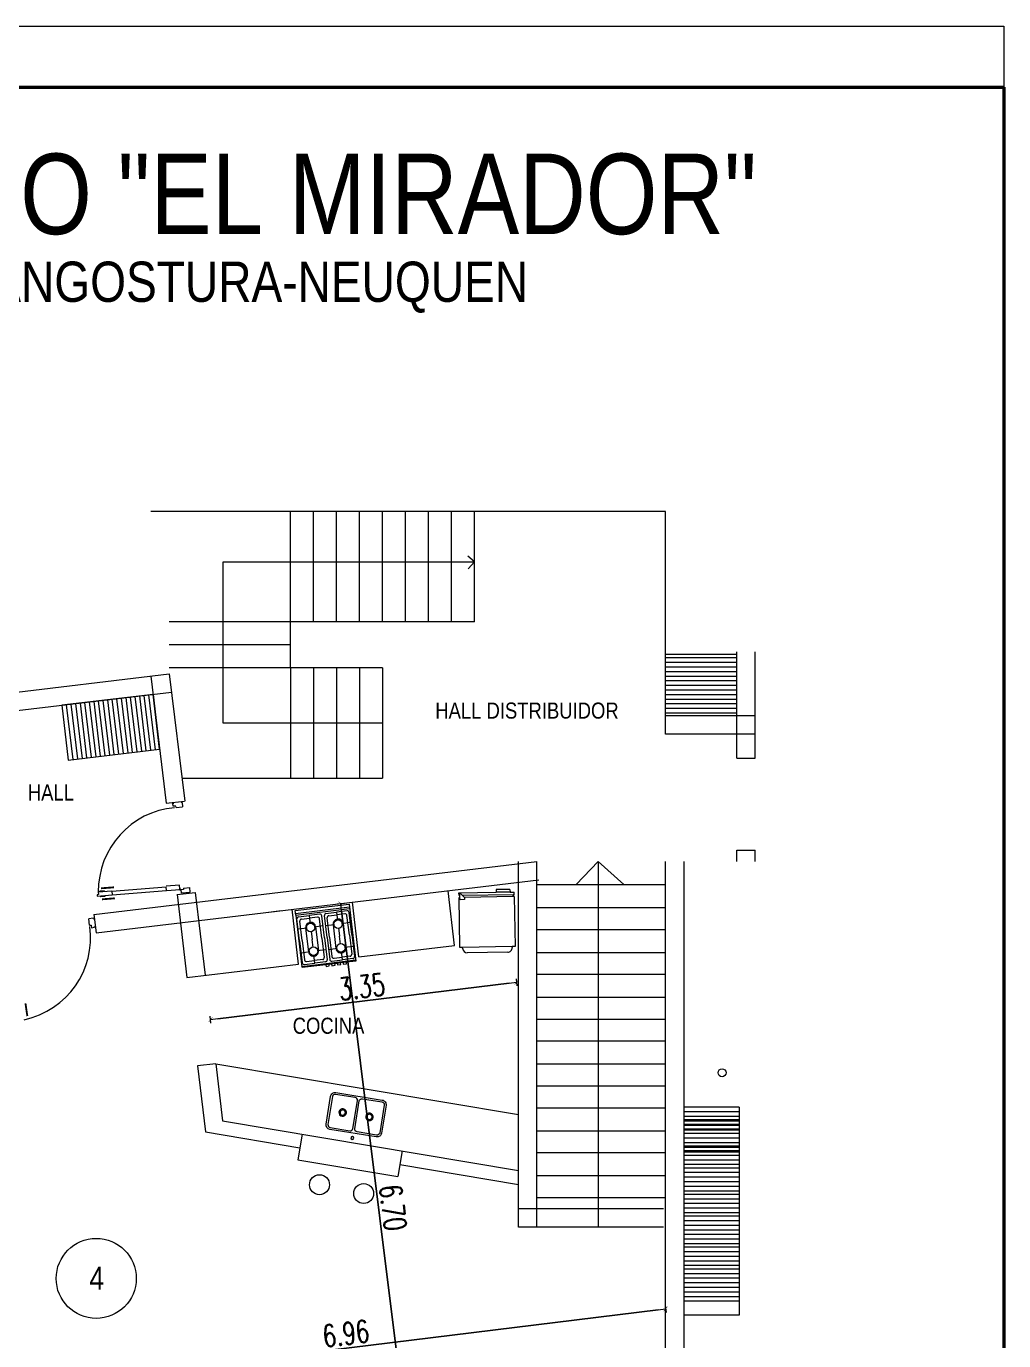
# Model space of a CAD drawing. Header units: millimetres. Extents: x 4525 to 9082, y 179 to 563.
# Drawn here: x 5285.44 to 5296.07, y 504.58 to 518.87 of the extents above; entities that cross this region are included whole.
import ezdxf

# ---------------------------------------------------------------- set-up
doc = ezdxf.new("R2010")
doc.units = ezdxf.units.MM
doc.header["$LTSCALE"] = 100
doc.layers.get('DEFPOINTS').update_dxf_attribs({"lineweight": 5})
for name, color, linetype, lineweight in [('004-Carpinterias', 1, 'Continuous', 18), ('006-Cotas parciales', 7, 'Continuous', 5), ('A01-Barrido', 250, 'Continuous', 5), ('A01-Carpinterias', 1, 'Continuous', 18), ('EQ-cocinas', 24, 'Continuous', 18), ('HATCH MUROS', 251, 'Continuous', 9), ('SANIT', 12, 'Continuous', 13), ('SANIT-INT', 11, 'Continuous', 5)]:
    doc.layers.add(name, color=color, linetype=linetype, lineweight=lineweight)
doc.styles.add('AREAL', font='ARIALN.TTF')
doc.styles.add('COTAS', font='ROMANS.shx', dxfattribs={"width": 0.7})
doc.dimstyles.new('COTA40', dxfattribs={"dimscale": 0.4, "dimtxt": 0.3, "dimasz": 0.2, "dimexe": 0, "dimexo": 0, "dimgap": 0.09, "dimtad": 1, "dimzin": 0, "dimdsep": 46, "dimtxsty": 'COTAS', "dimblk1": 'COTA_N', "dimblk2": 'COTA_N', "dimsah": 1, "dimcen": 0.1, "dimclrd": 1, "dimclre": 8, "dimclrt": 5, "dimaunit": 1, "dimadec": 3, "dimazin": 0, "dimtfac": 1, "dimtix": 1, "dimtmove": 2, "dimatfit": 3, "dimldrblk": 'COTA_N', "dimfxl": 0, "dimtolj": 1, "dimtzin": 0, "dimarcsym": 0})

# ---------------------------------------------------------------- blocks, each defined once
blk = doc.blocks.new('COTA_N')
for p, q in [((-1, 0), (0, 0)), ((0, 0.5), (0, -0.5))]:
    blk.add_line(p, q)
at = {"const_width": 0.065}
blk.add_lwpolyline([(0.1414213562373163, 0.1414213562373021), (0.2828427124746327, 0.2828427124746187), (0, 0), (-0.1414213562373021, -0.1414213562373021), (-0.2828427124746185, -0.2828427124746185)], dxfattribs=at)
blk = doc.blocks.new('*D620')
at = {"layer": '006-Cotas parciales', "color": 1, "lineweight": -2, "ltscale": 100}
blk.add_line((5285.559035041681, 504.0884322098497), (5292.311809238913, 504.9180395653161), dxfattribs=at)
at = {"layer": 'DEFPOINTS', "color": 0, "ltscale": 100}
for p in [(5292.391212261025, 504.9277945681137), (5292.391212261025, 504.9277945681143), (5285.479632019569, 504.0786772070509)]:
    blk.add_point(p, dxfattribs=at)
at = {"layer": '006-Cotas parciales', "color": 1, "lineweight": -2, "ltscale": 100, "xscale": 0.08000000000000002, "yscale": 0.08000000000000002, "zscale": 0.08000000000000002}
for p, rotation in [((5292.391212261025, 504.9277945681143), 7.003936447478181), ((5285.479632019569, 504.0786772070515), 187.0039364474782)]:
    blk.add_blockref('COTA_N', p, dxfattribs=dict(at, rotation=rotation))
at = {"layer": '006-Cotas parciales', "color": 5, "ltscale": 100, "insert": (5288.916399884841, 504.6580717806999), "char_height": 0.12, "attachment_point": 5, "rotation": 7.003936447478179, "style": 'COTAS'}
blk.add_mtext('\\A1;{\\H2x;6.96}', dxfattribs=at)
blk = doc.blocks.new('*D621')
at = {"layer": '006-Cotas parciales', "color": 1, "lineweight": -2, "ltscale": 100}
blk.add_line((5288.869763472571, 509.2555994112921), (5289.677384893518, 502.7626065038751), dxfattribs=at)
at = {"layer": 'DEFPOINTS', "color": 0, "ltscale": 100}
for p in [(5288.859888882665, 509.3349876501829), (5289.687259483448, 502.6832182649873), (5289.687259483435, 502.6832182649857)]:
    blk.add_point(p, dxfattribs=at)
at = {"layer": '006-Cotas parciales', "color": 1, "lineweight": -2, "ltscale": 100, "xscale": 0.08000000000000002, "yscale": 0.08000000000000002, "zscale": 0.08000000000000002}
for p, rotation in [((5288.859888882654, 509.3349876501815), 97.09023635948252), ((5289.687259483435, 502.6832182649857), 277.0902363594825)]:
    blk.add_blockref('COTA_N', p, dxfattribs=dict(at, rotation=rotation))
at = {"layer": '006-Cotas parciales', "color": 5, "ltscale": 100, "insert": (5289.428381248878, 506.0283584079227), "char_height": 0.12, "attachment_point": 5, "rotation": 277.0902363594825, "style": 'COTAS'}
blk.add_mtext('\\A1;{\\H2x;6.70}', dxfattribs=at)
blk = doc.blocks.new('Hela1')
at = {"layer": 'SANIT'}
for p, q in [((-0.2200000000000015, 0), (0.2200000000000015, 0)), ((-0.2999999999999998, -0.6100000000000012), (-0.2999999999999998, -0.0600000000000005)), ((-0.2999999999999998, -0.0600000000000005), (-0.2700000000000022, -0.06000000000000227)), ((-0.2700000000000005, -0.0600000000000005), (-0.2700000000000005, -0.05000000000000071)), ((-0.2700000000000022, -0.06000000000000227), (0.2700000000000005, -0.0600000000000005)), ((0.2700000000000005, -0.05000000000000071), (0.2700000000000005, -0.0600000000000005)), ((0.2700000000000005, -0.06000000000000227), (0.2999999999999998, -0.0600000000000005)), ((0.2999999999999998, -0.0600000000000005), (0.2999999999999998, -0.6100000000000012)), ((-0.2999999999999998, -0.6100000000000012), (-0.2900000000000018, -0.6100000000000021)), ((-0.2900000000000018, -0.6300000000000008), (-0.2999999999999998, -0.6300000000000008)), ((-0.3000000000000016, -0.6300000000000008), (-0.2999999999999998, -0.660000000000001)), ((-0.2550000000000017, -0.6600000000000001), (-0.2999999999999998, -0.660000000000001)), ((-0.2900000000000018, -0.6100000000000021), (-0.2900000000000018, -0.6300000000000008)), ((-0.2550000000000017, -0.6900000000000013), (-0.2550000000000017, -0.6600000000000001)), ((-0.2550000000000017, -0.6900000000000004), (-0.1049999999999995, -0.6900000000000013)), ((-0.1049999999999995, -0.6900000000000022), (-0.1049999999999995, -0.6600000000000001)), ((0.2999999999999998, -0.660000000000001), (-0.1049999999999995, -0.6599999999999993)), ((0.2900000000000018, -0.6100000000000021), (0.2900000000000018, -0.6300000000000008)), ((0.2900000000000018, -0.6100000000000021), (0.2999999999999998, -0.6100000000000012)), ((0.2999999999999998, -0.6300000000000008), (0.2900000000000018, -0.6300000000000008)), ((0.2999999999999998, -0.6300000000000008), (0.2999999999999998, -0.660000000000001))]:
    blk.add_line(p, q, dxfattribs=at)
for centre, start, end in [((-0.2200000000000015, -0.05000000000000071), 89.99999999999979, 180), ((0.2200000000000015, -0.05000000000000071), 0, 89.99999999999974)]:
    blk.add_arc(centre, 0.05, start, end, dxfattribs=at)
at = {"layer": 'SANIT-INT'}
for p, q in [((-0.2900000000000018, -0.6100000000000021), (0.2400000000000011, -0.6100000000000021)), ((-0.2900000000000018, -0.6300000000000008), (0.2600000000000007, -0.6300000000000008)), ((-0.2550000000000017, -0.6600000000000001), (-0.1049999999999995, -0.6599999999999993)), ((0.2400000000000011, -0.6100000000000021), (0.2400000000000011, -0.5850000000000017)), ((0.2400000000000011, -0.5850000000000017), (0.2900000000000018, -0.5850000000000017)), ((0.2900000000000018, -0.6600000000000028), (0.2400000000000011, -0.6100000000000021)), ((0.2900000000000018, -0.5850000000000017), (0.2900000000000018, -0.6100000000000021)), ((0.2900000000000018, -0.6300000000000008), (0.2900000000000018, -0.6600000000000028))]:
    blk.add_line(p, q, dxfattribs=at)
blk = doc.blocks.new('MI PILETA 104EC')
at = {"layer": 'SANIT'}
for points in [[(-0.009999999999990905, 0.1035258468169786), (-0.009999999999990905, 0.4135258468170377, 0.414213562373095), (-0.03999999999996362, 0.4435258468170105), (-0.2549999999999955, 0.4435258468170105, 0.4142135623731034), (-0.2849999999999682, 0.4135258468170377), (-0.2849999999999682, 0.1035258468169786, 0.414213562373095), (-0.2549999999999955, 0.07352584681700591), (-0.03999999999996362, 0.07352584681700591, 0.414213562373095)], [(0.04000000000007731, 0.4435258468170105), (0.2549999999999955, 0.4435258468170105, -0.414213562373095), (0.2850000000000819, 0.4135258468169241), (0.2849999999999682, 0.1035258468169786, -0.414213562373095), (0.2549999999999955, 0.07352584681700591), (0.04000000000007731, 0.07352584681700591, -0.414213562373095), (0.009999999999990905, 0.1035258468169786), (0.009999999999990905, 0.4135258468169241, -0.414213562373095)]]:
    blk.add_lwpolyline(points, format="xyb", close=True, dxfattribs=at)
at = {"layer": 'SANIT-INT'}
blk.add_lwpolyline([(0.3050000000000637, 0.1035258468169786), (0.3050000000000637, 0.4135258468170377, 0.4142135623738675), (0.2549999999999955, 0.4635258468169923), (-0.2549999999999955, 0.4635258468169923, 0.4142135623738675), (-0.3050000000000637, 0.4135258468170377), (-0.3050000000000637, 0.1035258468169786, 0.4142135623732016), (-0.2549999999999955, 0.05352584681713779), (0.2550000000001091, 0.0535258468170241, 0.4142135623732016)], format="xyb", close=True, dxfattribs=at)
for centre, radius in [((-0.1474999999999227, 0.258525846817065), 0.0409911865168624), ((-0.1474999999999227, 0.258525846817065), 0.02896462872615757), ((0.1475000000000364, 0.2585258468169513), 0.0409911865168624), ((0.1475000000000364, 0.2585258468169513), 0.02896462872615757), ((0, 0), 0.017)]:
    blk.add_circle(centre, radius, dxfattribs=at)
blk = doc.blocks.new('Anaf1')
at = {"layer": 'SANIT', "linetype": 'ByBlock'}
for p, q in [((-0.2949999999999591, 0), (0.2950000000001864, 1.13686837721616e-13)), ((-0.2949999999999591, -0.04999999999995453), (-0.2949999999999591, 0)), ((0.2950000000001864, 1.13686837721616e-13), (0.2950000000001864, -0.6249999999998863)), ((-0.2949999999999591, -0.04999999999995453), (-0.2949999999999591, -0.6159999999999854)), ((-0.2860000000000582, -0.33299999999997), (-0.2860000000000582, -0.09199999999998454)), ((-0.2659999999999627, -0.07200000000000273), (-0.1499999999999773, -0.07200000000000273)), ((-0.03399999999999181, -0.07200000000000273), (-0.1499999999999773, -0.07200000000000273)), ((-0.01400000000001, -0.33299999999997), (-0.01400000000001, -0.09199999999998454)), ((0.01400000000001, -0.33299999999997), (0.01400000000001, -0.09199999999998454)), ((0.03399999999999181, -0.07200000000000273), (0.1499999999999773, -0.07200000000000273)), ((0.2660000000001901, -0.07199999999988904), (0.1499999999999773, -0.07200000000000273)), ((0.2860000000002856, -0.3329999999998563), (0.2860000000002856, -0.09199999999987085)), ((-0.2860000000000582, -0.33299999999997), (-0.2860000000000582, -0.5739999999999554)), ((-0.01400000000001, -0.33299999999997), (-0.01400000000001, -0.5739999999999554)), ((0.01400000000001, -0.33299999999997), (0.01400000000001, -0.5739999999999554)), ((0.2860000000002856, -0.3329999999998563), (0.2860000000002856, -0.5739999999998417)), ((-0.2949999999999591, -0.625), (-0.2949999999999591, -0.6159999999999854)), ((-0.03499999999996817, -0.625), (-0.2949999999999591, -0.625)), ((-0.2659999999999627, -0.5940000000000509), (-0.1499999999999773, -0.5940000000000509)), ((-0.03399999999999181, -0.5940000000000509), (-0.1499999999999773, -0.5940000000000509)), ((-0.03499999999996817, -0.625), (-0.03499999999996817, -0.6430000000000291)), ((-0.03499999999996817, -0.6430000000000291), (0.0009999999999763531, -0.6430000000000291)), ((0.0009999999999763531, -0.6430000000000291), (0.0009999999999763531, -0.625)), ((0.02800000000002001, -0.625), (0.0009999999999763531, -0.625)), ((0.02800000000002001, -0.625), (0.02800000000002001, -0.6430000000000291)), ((0.02800000000002001, -0.6430000000000291), (0.06399999999996453, -0.6430000000000291)), ((0.03399999999999181, -0.5940000000000509), (0.1499999999999773, -0.5940000000000509)), ((0.06399999999996453, -0.6430000000000291), (0.06399999999996453, -0.625)), ((0.09100000000000819, -0.625), (0.06399999999996453, -0.625)), ((0.09100000000000819, -0.625), (0.09100000000000819, -0.6430000000000291)), ((0.09100000000000819, -0.6430000000000291), (0.1269999999999527, -0.6430000000000291)), ((0.1269999999999527, -0.6430000000000291), (0.1269999999999527, -0.625)), ((0.1539999999999964, -0.625), (0.1269999999999527, -0.625)), ((0.2660000000001901, -0.5939999999999372), (0.1499999999999773, -0.5940000000000509)), ((0.1539999999999964, -0.625), (0.1539999999999964, -0.6430000000000291)), ((0.1539999999999964, -0.6430000000000291), (0.1900000000000546, -0.6430000000000291)), ((0.2950000000001864, -0.6249999999998863), (0.1900000000000546, -0.625)), ((0.1900000000000546, -0.6430000000000291), (0.1900000000000546, -0.625))]:
    blk.add_line(p, q, dxfattribs=at)
for centre in [(-0.1499999999999773, -0.2029999999999745), (0.1499999999999773, -0.2029999999999745), (-0.1499999999999773, -0.4629999999999654), (0.1499999999999773, -0.4629999999999654)]:
    blk.add_circle(centre, 0.046, dxfattribs=at)
for centre, start, end in [((-0.2659999999999627, -0.09199999999998454), 90, 180), ((-0.03399999999999181, -0.09199999999998454), 0, 90), ((0.03399999999999181, -0.09199999999998454), 90, 180), ((0.2660000000001901, -0.09199999999987085), 0, 90), ((-0.2659999999999627, -0.5739999999999554), 180, 270), ((-0.03399999999999181, -0.5739999999999554), 270, 0), ((0.03399999999999181, -0.5739999999999554), 180, 270), ((0.2660000000001901, -0.5739999999998417), 270, 0)]:
    blk.add_arc(centre, 0.02, start, end, dxfattribs=at)
at = {"layer": 'SANIT-INT'}
for p, q in [((-0.2949999999999591, -0.03200000000003911), (0.2950000000001864, -0.03199999999992542)), ((-0.2949999999999591, -0.04999999999995453), (0.2950000000001864, -0.04999999999984084)), ((-0.2580000000000382, -0.33299999999997), (-0.2580000000000382, -0.1200000000000045)), ((-0.2380000000000564, -0.1000000000000227), (-0.1499999999999773, -0.1000000000000227)), ((-0.1499999999999773, -0.07200000000000273), (-0.1499999999999773, -0.1634529552741242)), ((-0.06200000000001182, -0.1000000000000227), (-0.1499999999999773, -0.1000000000000227)), ((-0.04200000000003001, -0.33299999999997), (-0.04200000000003001, -0.1200000000000045)), ((0.04200000000003001, -0.33299999999997), (0.04200000000003001, -0.1200000000000045)), ((0.06200000000001182, -0.1000000000000227), (0.1499999999999773, -0.1000000000000227)), ((0.1499999999999773, -0.07200000000000273), (0.1499999999999773, -0.1634529552741242)), ((0.23700000000008, -0.1000000000000227), (0.1499999999999773, -0.1000000000000227)), ((0.2580000000002656, -0.3329999999998563), (0.2580000000002656, -0.1199999999998909)), ((-0.2860000000000582, -0.2029999999999745), (-0.1895470447259413, -0.2029999999999745)), ((-0.2050000000000409, -0.2029999999999745), (-0.2050000000000409, -0.4629999999999654)), ((-0.1499999999999773, -0.2425470447258249), (-0.1499999999999773, -0.33299999999997)), ((-0.01400000000001, -0.2029999999999745), (-0.1104529552741269, -0.2029999999999745)), ((-0.09500000000002728, -0.2029999999999745), (-0.09500000000002728, -0.4629999999999654)), ((0.01400000000001, -0.2029999999999745), (0.1104529552741269, -0.2029999999999745)), ((0.09500000000002728, -0.2029999999999745), (0.09500000000002728, -0.4629999999999654)), ((0.1499999999999773, -0.2425470447258249), (0.1499999999999773, -0.33299999999997)), ((0.2860000000002856, -0.2029999999998608), (0.1895470447259413, -0.2029999999999745)), ((0.2050000000000409, -0.2029999999999745), (0.2050000000000409, -0.4629999999999654)), ((-0.2580000000000382, -0.33299999999997), (-0.2580000000000382, -0.5460000000000491)), ((-0.1499999999999773, -0.4234529552741151), (-0.1499999999999773, -0.33299999999997)), ((-0.04200000000003001, -0.33299999999997), (-0.04200000000003001, -0.5460000000000491)), ((0.04200000000003001, -0.33299999999997), (0.04200000000003001, -0.5460000000000491)), ((0.1499999999999773, -0.4234529552741151), (0.1499999999999773, -0.33299999999997)), ((0.2580000000002656, -0.3329999999998563), (0.2580000000002656, -0.5459999999999354)), ((-0.2860000000000582, -0.4629999999999654), (-0.1895470447259413, -0.4629999999999654)), ((-0.2380000000000564, -0.5660000000000309), (-0.1499999999999773, -0.5660000000000309)), ((-0.1499999999999773, -0.5940000000000509), (-0.1499999999999773, -0.5025470447258158)), ((-0.06200000000001182, -0.5660000000000309), (-0.1499999999999773, -0.5660000000000309)), ((-0.01400000000001, -0.4629999999999654), (-0.1104529552741269, -0.4629999999999654)), ((0.01400000000001, -0.4629999999999654), (0.1104529552741269, -0.4629999999999654)), ((0.06200000000001182, -0.5660000000000309), (0.1499999999999773, -0.5660000000000309)), ((0.1499999999999773, -0.5940000000000509), (0.1499999999999773, -0.5025470447258158)), ((0.23700000000008, -0.5660000000000309), (0.1499999999999773, -0.5660000000000309)), ((0.2860000000002856, -0.4629999999998518), (0.1895470447259413, -0.4629999999999654)), ((0.2950000000001864, -0.6159999999998718), (-0.2949999999999591, -0.6159999999999854)), ((0.0009999999999763531, -0.625), (-0.03499999999996817, -0.625)), ((0.06399999999996453, -0.625), (0.02800000000002001, -0.625)), ((0.1269999999999527, -0.625), (0.09100000000000819, -0.625)), ((0.1900000000000546, -0.625), (0.1539999999999964, -0.625))]:
    blk.add_line(p, q, dxfattribs=at)
for centre, radius, start, end in [((-0.2380000000000564, -0.1200000000000045), 0.02, 90, 180), ((-0.06200000000001182, -0.1200000000000045), 0.02, 0, 90), ((0.06200000000001182, -0.1200000000000045), 0.02, 90, 180), ((0.2371434290697607, -0.1208743994770884), 0.02087489222549785, 2.400686010455708, 90.39367604510993), ((-0.1499999999999773, -0.2029999999999745), 0.055, 0, 180), ((0.1499999999999773, -0.2029999999999745), 0.055, 0, 180), ((-0.2380000000000564, -0.5460000000000491), 0.02, 180, 270), ((-0.1499999999999773, -0.4629999999999654), 0.055, 180, 0), ((-0.06200000000001182, -0.5460000000000491), 0.02, 270, 0), ((0.06200000000001182, -0.5460000000000491), 0.02, 180, 270), ((0.1499999999999773, -0.4629999999999654), 0.055, 180, 0), ((0.237143429069647, -0.5451256005227378), 0.02087489222558157, 269.6063239552093, 357.5993139895573)]:
    blk.add_arc(centre, radius, start, end, dxfattribs=at)
blk = doc.blocks.new('*D622')
at = {"layer": '006-Cotas parciales', "color": 1, "lineweight": -2, "ltscale": 100}
blk.add_line((5287.524171454842, 508.0815363208807), (5290.691551038426, 508.4682539000962), dxfattribs=at)
at = {"layer": 'DEFPOINTS', "color": 0, "ltscale": 100}
for p in [(5290.770961346792, 508.4779494106608), (5290.770961346792, 508.4779494106612), (5287.444761146476, 508.0718408103153)]:
    blk.add_point(p, dxfattribs=at)
at = {"layer": '006-Cotas parciales', "color": 1, "lineweight": -2, "ltscale": 100, "xscale": 0.08000000000000002, "yscale": 0.08000000000000002, "zscale": 0.08000000000000002}
for p, rotation in [((5290.770961346792, 508.4779494106612), 6.961009903431004), ((5287.444761146476, 508.0718408103157), 186.961009903431)]:
    blk.add_blockref('COTA_N', p, dxfattribs=dict(at, rotation=rotation))
at = {"layer": '006-Cotas parciales', "color": 5, "ltscale": 100, "insert": (5289.088955001032, 508.4297452118034), "char_height": 0.12, "attachment_point": 5, "rotation": 6.961009903431004, "style": 'COTAS'}
blk.add_mtext('\\A1;{\\H2x;3.35}', dxfattribs=at)

msp = doc.modelspace()

# ---------------------------------------------------------------- linework, layer by layer
at = {"layer": '004-Carpinterias', "linetype": 'Continuous', "extrusion": (0.1454955874286189, 0.01140823755302521, 0.9892931244857284)}
for p, q in [((5286.371896314505, 509.4701318509655, -0.02189131873841443), (5286.963655892535, 509.5165314288415, -0.1094566142858779)), ((5287.109530114061, 509.5354923829304, 1.787280658576883), (5286.961590219553, 509.5238924884611, 1.809171982463759)), ((5286.212445540538, 509.4155004375106, 0.002189139901353165), (5286.375179440474, 509.4282603226781, -0.02189131873843397)), ((5286.371896314504, 509.4701318509642, -0.02189131873836292), (5286.223956419997, 509.458531956496, 5.148456772019472e-09)), ((5286.375179440473, 509.4282603226806, -0.02189131873838601), (5286.966939018502, 509.4746599005566, -0.1094566142858495)), ((5286.966939018502, 509.4746599005566, -0.1094566142858266), (5287.114878913008, 509.486259795025, -0.1313479381727032))]:
    msp.add_line(p, q, dxfattribs=at)
at = {"layer": '004-Carpinterias', "color": 1, "linetype": 'Continuous', "extrusion": (0.1454955874286189, 0.01140823755302521, 0.9892931244857284)}
for p, q in [((5286.226067000974, 509.4316145455104, 5.148456772019472e-09), (5286.211272995545, 509.4304545548106, 0.002189139901367376)), ((5286.211272995545, 509.4304545548106, 0.002189139901367376), (5286.212445540538, 509.4155004375106, 0.002189139901353165)), ((5286.211272995545, 509.4304545548106, 0.002189139901367376), (5286.212445540538, 509.4155004375106, 0.002189139901353165)), ((5286.223956419997, 509.458531956496, 5.148485193728902e-09), (5286.226067000974, 509.4316145455104, 5.148456772019472e-09)), ((5286.290240881241, 509.4737599925979, -0.00992407239361004), (5286.242900063925, 509.4700480224221, -0.002918841193086941)), ((5286.24368176053, 509.4600786108776, -0.002918841184418319), (5286.242900063867, 509.4700480224171, -0.002918841184446741)), ((5286.246964886507, 509.4182070824738, -0.002918841184389898), (5286.24774658317, 509.4082376709334, -0.002918841184333054)), ((5286.295087400535, 509.4119496412308, -0.009924072393581618), (5286.247746583229, 509.4082376709366, -0.002918841193058519)), ((5286.291022577893, 509.4637905811759, -0.009924072393666883), (5286.290240881232, 509.473759992717, -0.009924072393581618)), ((5286.29430570388, 509.4219190526593, -0.009924072393652672), (5286.295087400544, 509.4119496411144, -0.009924072393581618)), ((5286.371896314505, 509.4701318509655, -0.02189131873837713), (5286.375179440474, 509.4282603226781, -0.02189131873843397))]:
    msp.add_line(p, q, dxfattribs=at)
at = {"layer": '004-Carpinterias', "color": 1, "linetype": 'Continuous'}
msp.add_line((5286.223956419997, 509.4585319564969, 5.148485193728902e-09), (5286.226067000974, 509.4316145455104, 5.148456772019472e-09), dxfattribs=at)
at = {"layer": '004-Carpinterias', "ltscale": 0.01, "const_width": 0.02}
for points in [[(5286.395372504841, 509.5110923531992), (5286.255800743342, 509.5001485999302)], [(5286.404752864784, 509.3914594148018), (5286.265181103285, 509.3805156615317)], [(5285.433635284092, 508.2492192322522), (5285.453803725176, 508.1106794317333)]]:
    msp.add_lwpolyline(points, dxfattribs=at)
at = {"layer": 'A01-Barrido', "linetype": 'Continuous', "extrusion": (0.1454955874286189, 0.01140823755302521, 0.9892931244857284)}
msp.add_circle((94.63571197185672, -5253.920531073738, 774.9342837796329), 0.007500008106809762, dxfattribs=at)
msp.add_arc((94.61222191883837, -5253.935275304505, 774.9342837796338), 0.9160055875241548, 0.3337733189142073, 85.90012292757936, dxfattribs=at)
at = {"layer": 'A01-Barrido', "linetype": 'Continuous', "extrusion": (-0.02102444757590097, 0.1444198270646843, 0.9892931244857284)}
msp.add_arc((-5303.41489477109, 254.9636071664664, -37.74759793400854), 0.9160055875241548, 94.09987707240775, 179.6662266810925, dxfattribs=at)
at = {"layer": 'A01-Carpinterias', "linetype": 'Continuous', "extrusion": (0.1454955874286189, 0.01140823755302521, 0.9892931244857284)}
for p, q in [((5287.036629416727, 510.4266641737026, 1.785907617754212), (5287.04649207636, 510.4274375000013, 1.784448196161755)), ((5287.039365354624, 510.3917712386901, 1.785907617754241), (5287.036629416727, 510.4266641737026, 1.785907617754212)), ((5287.068953370821, 510.394091220688, 1.781529347455994), (5287.039365354624, 510.3917712386901, 1.785907617754241)), ((5287.070125915824, 510.379137103253, 1.781529347455994), (5287.068953370821, 510.394091220688, 1.781529347455994)), ((5287.070125915824, 510.379137103253, 1.781529347455994), (5287.139164495952, 510.3845503844158, 1.771313401829481)), ((5287.135256013065, 510.4343974366845, 1.771313401829467), (5287.125393353431, 510.4336241103846, 1.772772823422038)), ((5287.135256013064, 510.4343974366834, 1.77131340182958), (5287.139164495952, 510.3845503844158, 1.771313401829481)), ((5286.966939018502, 509.4746599005566, -0.1094566142858266), (5286.963655892534, 509.516531428841, -0.1094566142858551)), ((5287.112813240029, 509.4936208546448, 1.787280658576911), (5287.109530114061, 509.5354923829304, 1.787280658576883)), ((5287.152383687922, 509.4876959202465, -0.1368803357803821), (5287.122795671953, 509.4853759386037, -0.1325020655196234)), ((5287.122795671953, 509.4853759386037, -0.1325020655196234), (5287.125531606051, 509.4504830520468, -0.1325020655195239)), ((5287.125531606051, 509.4504830520468, -0.1325020655195239), (5287.224158202135, 509.4582163150071, -0.1470962814066532)), ((5287.151211142919, 509.5026500376793, -0.1368803357804247), (5287.220249723046, 509.5080633188408, -0.1470962814067669)), ((5287.151211142919, 509.5026500376793, -0.1368803357804247), (5287.152383687922, 509.4876959202465, -0.1368803357803821)), ((5287.224158202135, 509.4582163150071, -0.1470962814066532), (5287.220249723046, 509.5080633188408, -0.1470962814067669))]:
    msp.add_line(p, q, dxfattribs=at)
at = {"layer": 'A01-Carpinterias', "linetype": 'Continuous', "extrusion": (-0.02102444757590097, 0.1444198270646843, 0.9892931244857284)}
for p, q in [((5286.170621430325, 509.1748386482051, 1.77131340182958), (5286.12114293551, 509.1676356343154, 1.771313401829481)), ((5286.131119169388, 509.0991075093108, 1.781529347455994), (5286.12114293551, 509.1676356343154, 1.771313401829481)), ((5286.131119169388, 509.0991075093108, 1.781529347455994), (5286.145962719574, 509.1012684137315, 1.781529347455994)), ((5286.145962719574, 509.1012684137315, 1.781529347455994), (5286.150238255904, 509.0718991643704, 1.785907617754241)), ((5286.170621430326, 509.174838648206, 1.771313401829467), (5286.172046607363, 509.1650489107716, 1.772772823422038)), ((5286.150238255904, 509.0718991643704, 1.785907617754241), (5286.184873200711, 509.0769412738662, 1.785907617754212)), ((5286.184873200711, 509.0769412738662, 1.785907617754212), (5286.183448023673, 509.0867310113001, 1.784448196161755))]:
    msp.add_line(p, q, dxfattribs=at)
at = {"layer": 'HATCH MUROS', "color": 0, "ltscale": 100}
for p, q in [((5274.766375391575, 518.8733057929214), (5296.06604953438, 518.8733057929214)), ((5296.06604953438, 518.8733057929214), (5296.06604953438, 489.20609391098)), ((5287.078840546383, 509.4336519860933, -0.1419883085935958), (5287.279599625001, 509.4545891154498, -0.1419883085935958)), ((5293.191178822426, 505.0098786536609, -0.1419883085935956), (5292.591231758035, 505.0099569103746, -0.1419883085935956)), ((5293.191177090099, 504.8598786526107, -0.1419883085935956), (5292.591212192131, 504.8599569116506, -0.1419883085935956))]:
    msp.add_line(p, q, dxfattribs=at)
at = {"layer": 'HATCH MUROS', "color": 0, "lineweight": 50, "ltscale": 100}
for p, q in [((5277.743788113557, 518.2109003498229), (5296.06604953438, 518.2109003498229)), ((5296.06604953438, 518.2109003498229), (5296.06604953438, 489.20609391098))]:
    msp.add_line(p, q, dxfattribs=at)
at = {"layer": 'HATCH MUROS', "color": 0, "linetype": 'ByBlock', "ltscale": 100}
for p, q in [((5292.391219822322, 513.5972878963871, -0.1419883085935956), (5286.795689568304, 513.5972878963871, -0.1419883085935956)), ((5288.31357355562, 512.3972878963871, -0.1419883085935956), (5288.31357355562, 513.5972878963871, -0.1419883085935956)), ((5288.31357355562, 511.897287896387, -0.1419883085935956), (5288.31357355562, 513.5972878963871, -0.1419883085935956)), ((5288.56357355562, 512.3972878963871, -0.1419883085935956), (5288.56357355562, 513.5972878963871, -0.1419883085935956)), ((5288.81357355562, 512.3972878963871, -0.1419883085935956), (5288.81357355562, 513.5972878963871, -0.1419883085935956)), ((5289.06357355562, 512.3972878963871, -0.1419883085935956), (5289.06357355562, 513.5972878963871, -0.1419883085935956)), ((5289.31357355562, 512.3972878963871, -0.1419883085935956), (5289.31357355562, 513.5972878963871, -0.1419883085935956)), ((5289.56357355562, 512.3972878963871, -0.1419883085935956), (5289.56357355562, 513.5972878963871, -0.1419883085935956)), ((5289.81357355562, 512.3972878963871, -0.1419883085935956), (5289.81357355562, 513.5972878963871, -0.1419883085935956)), ((5290.06357355562, 512.3972878963871, -0.1419883085935956), (5290.06357355562, 513.5972878963871, -0.1419883085935956)), ((5290.31357355562, 512.3972878963871, -0.1419883085935956), (5290.31357355562, 513.5972878963871, -0.1419883085935956)), ((5292.391218605517, 511.1751896304403, -0.1419883085935956), (5292.391219940911, 513.5972878963871, -0.1419883085935956)), ((5292.391219720731, 513.3862500409462, -0.1419883085935956), (5292.391219720731, 513.3862500409462, -0.1419883085935956)), ((5290.313573555619, 512.3972878963871, -0.1419883085935956), (5286.995689568304, 512.3972878963868, -0.1419883085935956)), ((5288.31357355562, 512.1472878963871, -0.1419883085935956), (5286.995689568304, 512.1472878963868, -0.1419883085935956)), ((5292.391219602142, 512.1771629683512, -0.1419883085935956), (5292.391219602142, 512.1771629683512, -0.1419883085935956)), ((5293.164298288044, 510.9159801041101, -0.1419883085935956), (5293.164299274083, 512.0733361976706, -0.1419883085935956)), ((5293.364298288046, 510.9159799337153, -0.1419883085935956), (5293.364299274083, 512.0733360272759, -0.1419883085935956)), ((5280.220517773098, 511.0222554642572, -0.1419883085935956), (5286.995689568301, 511.8315116953232, -0.1419883085935956)), ((5280.220517773098, 511.0222554642572, -0.1419883085935956), (5286.995689568301, 511.8315116953232, -0.1419883085935956)), ((5286.79710117772, 511.8077914270623, -0.1419883085935956), (5286.962068546797, 510.4266685846449, -0.1419883085935956)), ((5289.31357355562, 511.8972878963868, -0.1419883085935956), (5286.995689568304, 511.8972878963869, -0.1419883085935956)), ((5286.995689568304, 511.8315116953235, -0.1419883085935956), (5287.165812638563, 510.4479205648813, -0.1419883085935958)), ((5288.31357355562, 511.897287896387, -0.1419883085935956), (5288.31357355562, 510.697287896387, -0.1419883085935956)), ((5288.56357355562, 511.897287896387, -0.1419883085935956), (5288.56357355562, 510.697287896387, -0.1419883085935956)), ((5288.81357355562, 511.897287896387, -0.1419883085935956), (5288.81357355562, 510.697287896387, -0.1419883085935956)), ((5289.06357355562, 511.897287896387, -0.1419883085935956), (5289.06357355562, 510.697287896387, -0.1419883085935956)), ((5289.31357355562, 511.897287896387, -0.1419883085935956), (5289.31357355562, 510.697287896387, -0.1419883085935956)), ((5280.244238041359, 510.8236670736759, -0.1419883085935956), (5287.019409836562, 511.632923304742, -0.1419883085935956)), ((5286.820798408659, 511.609395484795, -0.1419883085935956), (5285.827867174457, 511.4907043210325, -0.1419883085935947)), ((5286.891969989453, 511.0135405176213, -0.1419883085935956), (5286.820798408659, 511.609395484795, -0.1419883085935956)), ((5285.827867174457, 511.4907043210325, -0.1419883085935947), (5285.899027976864, 510.8949391691876, -0.1419883085935947)), ((5293.364298711994, 511.3751886422368, -0.1419883085935956), (5292.391218808623, 511.3751896304403, -0.1419883085935956)), ((5293.364298508885, 511.1751886422368, -0.1419883085935956), (5292.391218605515, 511.1751896304403, -0.1419883085935956)), ((5285.899181956187, 510.8949575611533, -0.1419883085935947), (5286.891969989453, 511.0135405176213, -0.1419883085935956)), ((5293.164298288044, 510.91598010411, -0.1419883085935956), (5293.364298288046, 510.9159799337152, -0.1419883085935956)), ((5287.13515102537, 510.697287896387, -0.1419883085935956), (5289.313573555621, 510.697287896387, -0.1419883085935956)), ((5286.962068546797, 510.4266685846449, -0.1419883085935956), (5287.160989345475, 510.4474174605778, -0.1419883085935958)), ((5293.164297329568, 509.7909814415692, -0.1419883085935956), (5293.164297436066, 509.9159801041105, -0.1419883085935956)), ((5293.164297436069, 509.9159801041104, -0.1419883085935956), (5293.364297436071, 509.9159799337155, -0.1419883085935956)), ((5293.364297329575, 509.7909812384607, -0.1419883085935956), (5293.364297436071, 509.9159799337155, -0.1419883085935956)), ((5286.176672405687, 509.2159141506369, -0.1419883085935956), (5290.99121011595, 509.7909836484304, -0.1419883085935956)), ((5290.790658050627, 505.8140945113029, -0.1419883085935956), (5290.790662089256, 509.790916967367, -0.1419883085935956)), ((5290.990658050627, 505.8140943081946, -0.1419883085935956), (5290.990662089256, 509.7909167642586, -0.1419883085935956)), ((5292.391210115949, 502.8155494591169, -0.1419883085935956), (5292.391217199795, 509.7909822266645, -0.1419883085935956)), ((5292.591210115949, 502.8155492560085, -0.1419883085935956), (5292.591217199794, 509.7909820235562, -0.1419883085935956)), ((5286.200392673947, 509.0173257600556, -0.1419883085935956), (5291.014930384211, 509.5923952578492, -0.1419883085935956)), ((5290.991209862064, 509.5409836484305, -0.1419883085935956), (5292.391216945909, 509.5409822266644, -0.1419883085935956)), ((5287.08065618697, 509.433841338934, -0.1419883085935956), (5287.188485604022, 508.5310829824724, -0.1419883085935956)), ((5287.080678826322, 509.4338402395169, -0.1419883085935956), (5287.279599625001, 509.4545891154498, -0.1419883085935958)), ((5287.279599625, 509.4545891154499, -0.1419883085935956), (5287.387073994607, 508.5548032507334, -0.1419883085935956)), ((5290.097668836304, 508.8785685856718, -0.1419883085935953), (5290.026508031522, 509.4743337574154, -0.1419883085935956)), ((5288.01691045287, 509.2342986097296, -0.1419883085935956), (5288.215503719893, 509.2579780162422, -0.1419883085935953)), ((5288.402357311041, 508.6760731424731, -0.1419883085935956), (5288.331196506258, 509.2718383142166, -0.1419883085935956)), ((5289.057731704124, 508.7543539340626, -0.1419883085935951), (5288.986570899342, 509.3501191058062, -0.1419883085935951)), ((5290.991209608179, 509.2909836484307, -0.1419883085935956), (5292.391216692024, 509.2909822266647, -0.1419883085935956)), ((5286.176672405686, 509.2159141506335, -0.1419883085935956), (5286.200392673946, 509.0173257600523, -0.1419883085935956)), ((5290.991757393381, 509.0532540090562, -0.1419883085932545), (5292.391764477225, 509.05325258729, -0.1419883085932545)), ((5289.057731704124, 508.7543539340625, -0.1419883085935953), (5290.097668836304, 508.8785685856718, -0.1419883085935953)), ((5290.991757139495, 508.8032540090563, -0.1419883085932545), (5292.39176422334, 508.8032525872903, -0.1419883085932545)), ((5287.188485604022, 508.5310829824722, -0.1419883085935956), (5288.402357311041, 508.6760731424728, -0.1419883085935956)), ((5290.992304924697, 508.5655243696818, -0.1419883085929134), (5292.392312008542, 508.5655229479157, -0.1419883085929134)), ((5290.992304670812, 508.3155243696819, -0.1419883085929134), (5292.392311754656, 508.3155229479159, -0.1419883085929134)), ((5290.991208376135, 508.077794731977, -0.1419883085925724), (5292.391215459979, 508.0777933102109, -0.1419883085925724)), ((5290.991208376135, 508.077794731977, -0.1419883085925724), (5292.391215459979, 508.077793310211, -0.1419883085925724)), ((5290.991756161337, 507.8400650926025, -0.1419883085922313), (5292.391763245181, 507.8400636708364, -0.1419883085922313)), ((5287.501994437542, 507.5926781366372, -0.1419883085935956), (5287.303406046954, 507.5689578683759, -0.1419883085935956)), ((5287.303406046954, 507.5689578683759, -0.1419883085935956), (5287.389146464443, 506.8511307624667, -0.1419883085935956)), ((5287.501994437541, 507.5926781366368, -0.1419883085935956), (5287.576145031785, 506.9718821570503, -0.1419883085935956)), ((5287.501994437542, 507.5926781366372, -0.1419883085935956), (5290.79065929711, 507.0415022178404, -0.1419883085935956)), ((5290.991755907451, 507.5900650926026, -0.1419883085922313), (5292.391762991296, 507.5900636708366, -0.1419883085922313)), ((5290.992303692653, 507.3523354532281, -0.1419883085918903), (5292.392310776498, 507.352334031462, -0.1419883085918903)), ((5290.992303692653, 507.3523354532281, -0.1419883085918903), (5292.392310776498, 507.3523340314621, -0.1419883085918903)), ((5290.992851477855, 507.1146058138536, -0.1419883085915492), (5292.3928585617, 507.1146043920875, -0.1419883085915492)), ((5293.191203192473, 507.1200499246389, 13.28841186864958), (5293.191177090099, 504.8598786526106, -0.1419883085935956)), ((5287.576145031785, 506.9718821570503, -0.1419883085935956), (5290.790658679289, 506.4331338841787, -0.1419883085935956)), ((5287.389146464443, 506.8511307624667, -0.1419883085935956), (5288.417149499354, 506.6788388015986, -0.1419883085935956)), ((5288.441943491089, 506.8267754703926, -0.1419883085935956), (5288.395459317163, 506.5494214276995, -0.1419883085935956)), ((5290.99120714409, 506.8646058155234, -0.1419883085915492), (5292.391214227935, 506.8646043937572, -0.1419883085915492)), ((5290.992851223969, 506.8646058138538, -0.1419883085915492), (5292.392858307814, 506.8646043920878, -0.1419883085915492)), ((5288.395459317163, 506.5494214276997, -0.1419883085935956), (5289.48179408864, 506.3673531442601, -0.1419883085935956)), ((5289.528278262565, 506.6447071869533, -0.1419883085935956), (5289.48179408864, 506.3673531442603, -0.1419883085935956)), ((5290.993399009171, 506.6268761744793, -0.1419883085912081), (5292.393406093016, 506.6268747527131, -0.1419883085912081)), ((5289.50348427083, 506.4967705181593, -0.1419883085935956), (5290.790658524831, 506.2810418007635, -0.1419883085935956)), ((5290.993398755286, 506.3768761744794, -0.1419883085912081), (5292.393405839131, 506.3768747527134, -0.1419883085912081)), ((5290.992302460609, 506.1391465367745, -0.1419883085908671), (5292.392309544453, 506.1391451150084, -0.1419883085908671)), ((5292.367116590362, 506.0140929103431, -0.1419883085935956), (5290.790658253734, 506.0140945113029, -0.1419883085935956)), ((5292.367116387254, 505.8140929103432, -0.1419883085935956), (5290.790658050626, 505.8140945113029, -0.1419883085935956))]:
    msp.add_line(p, q, dxfattribs=at)
at = {"layer": 'HATCH MUROS', "color": 4, "linetype": 'ByBlock', "ltscale": 100}
for p, q in [((5290.313403649193, 513.0507500910512, -2.060616905342868), (5290.240542704747, 513.1115687531533, -2.060616905342868)), ((5287.583290733702, 511.297287896387, -0.1419883085935956), (5287.583290733702, 513.0509565071875, -0.1419883085935956)), ((5287.583290733702, 513.0509565071875, -0.1419883085935956), (5290.31357355562, 513.0509565071875, -0.1419883085935956)), ((5290.243673662395, 512.9735636878868, -2.060616905342868), (5290.313403649193, 513.0507500910512, -2.060616905342868)), ((5289.31357355562, 511.297287896387, -0.1419883085935956), (5287.583290733702, 511.297287896387, -0.1419883085935956)), ((5291.657299389176, 509.7909829719889, -0.1419883085935956), (5291.41982646626, 509.5409832131523, -0.1419883085935956)), ((5291.41982646626, 509.5409832131523, -0.1419883085935956), (5291.657299389176, 509.7909829719889, -0.1419883085935956)), ((5291.657299389176, 509.7909829719889, -0.1419883085935956), (5291.657295350477, 505.8140936311962, -0.1419883085935956)), ((5291.657299389176, 509.7909829719889, -0.1419883085935956), (5291.937890959131, 509.5409826870361, -0.1419883085935956))]:
    msp.add_line(p, q, dxfattribs=at)
at = {"layer": 'HATCH MUROS', "ltscale": 100}
for p, q in [((5292.391219505088, 512.0452760009737, -2.060616905342868), (5293.164299881541, 512.0452760009737, -2.060616905342868)), ((5292.391219505088, 512.0081245574254, -0.1419883085935956), (5293.164299881541, 512.0081245574254, -0.1419883085935956)), ((5292.391219505088, 511.9581245574254, -0.1419883085935956), (5293.164299838942, 511.9581245574254, -0.1419883085935956)), ((5292.391219505088, 511.9081245574254, -0.1419883085935956), (5292.991219505089, 511.9081245574254, -0.1419883085935956)), ((5292.391219505088, 511.9081245574254, -0.1419883085935956), (5293.164299796344, 511.9081245574254, -0.1419883085935956)), ((5292.391219505088, 511.8581245574255, -0.1419883085935956), (5293.164299753745, 511.8581245574255, -0.1419883085935956)), ((5292.391219505088, 511.8081245574255, -0.1419883085935956), (5293.164299711146, 511.8081245574255, -0.1419883085935956)), ((5292.391219505088, 511.7581245574256, -0.1419883085935956), (5293.164299668548, 511.7581245574256, -0.1419883085935956)), ((5292.391219505088, 511.7081245574256, -0.1419883085935956), (5292.991219505089, 511.7081245574256, -0.1419883085935956)), ((5292.391219505088, 511.7081245574256, -0.1419883085935956), (5293.164299625949, 511.7081245574256, -0.1419883085935956)), ((5286.076094991072, 511.5204188134197, -0.1419883085935947), (5286.147409772801, 510.9246720535404, -0.1419883085935947)), ((5286.125740554395, 511.5263617118971, -0.1419883085935947), (5286.197055336124, 510.9306149520178, -0.1419883085935947)), ((5286.125740554395, 511.5263617118957, -0.1419883085935947), (5286.197055336124, 510.9306149520165, -0.1419883085935947)), ((5286.125749770276, 511.5262847246118, -0.1419883085935947), (5286.197064552006, 510.9305379647325, -0.1419883085935947)), ((5286.175395333599, 511.5322276230892, -0.1419883085935947), (5286.246710115329, 510.93648086321, -0.1419883085935947)), ((5286.17539686958, 511.5322147918751, -0.1419883085935951), (5286.24671165131, 510.9364680319958, -0.1419883085935951)), ((5286.225040896922, 511.5381705215667, -0.1419883085935947), (5286.296355678652, 510.9424237616874, -0.1419883085935947)), ((5286.225042432903, 511.5381576903525, -0.1419883085935951), (5286.296357214633, 510.9424109304733, -0.1419883085935951)), ((5286.274686460245, 511.5441134200441, -0.1419883085935947), (5286.346001241975, 510.9483666601648, -0.1419883085935947)), ((5286.274687996226, 511.54410058883, -0.1419883085935951), (5286.346002777956, 510.9483538289507, -0.1419883085935951)), ((5286.324332023568, 511.5500563185215, -0.1419883085935947), (5286.395646805297, 510.9543095586423, -0.1419883085935947)), ((5286.324333559549, 511.5500434873074, -0.1419883085935951), (5286.395648341279, 510.9542967274281, -0.1419883085935951)), ((5286.373977586891, 511.5559992169989, -0.1419883085935947), (5286.44529236862, 510.9602524571197, -0.1419883085935947)), ((5286.373979122872, 511.5559863857848, -0.1419883085935951), (5286.445293904601, 510.9602396259056, -0.1419883085935951)), ((5286.423623150214, 511.5619421154764, -0.1419883085935947), (5286.494937931943, 510.9661953555971, -0.1419883085935947)), ((5286.423623150214, 511.561942115475, -0.1419883085935947), (5286.494937931943, 510.9661953555957, -0.1419883085935947)), ((5286.423623150214, 511.5619421154764, -0.1419883085935951), (5286.494937931943, 510.9661953555971, -0.1419883085935951)), ((5286.423624686195, 511.5619292842622, -0.1419883085935951), (5286.494939467924, 510.966182524383, -0.1419883085935951)), ((5286.473268713537, 511.5678850139524, -0.1419883085935951), (5286.544583495266, 510.9721382540732, -0.1419883085935951)), ((5286.473270249518, 511.5678721827397, -0.1419883085935951), (5286.544585031247, 510.9721254228604, -0.1419883085935951)), ((5286.473270249518, 511.5678721827383, -0.1419883085935951), (5286.544585031247, 510.9721254228591, -0.1419883085935951)), ((5286.473279465399, 511.5677951954544, -0.1419883085935951), (5286.544594247129, 510.9720484355751, -0.1419883085935951)), ((5286.522925028722, 511.5737380939318, -0.1419883085935951), (5286.594239810452, 510.9779913340525, -0.1419883085935951)), ((5286.572570592045, 511.5796809924092, -0.1419883085935951), (5286.643885373775, 510.98393423253, -0.1419883085935951)), ((5286.622216155368, 511.5856238908867, -0.1419883085935951), (5286.693530937097, 510.9898771310074, -0.1419883085935951)), ((5286.671861718691, 511.5915667893641, -0.1419883085935951), (5286.74317650042, 510.9958200294848, -0.1419883085935951)), ((5286.721507282014, 511.5975096878415, -0.1419883085935951), (5286.792822063743, 511.0017629279623, -0.1419883085935951)), ((5286.771152845336, 511.603452586319, -0.1419883085935951), (5286.842467627066, 511.0077058264397, -0.1419883085935951)), ((5286.771152845336, 511.6034525863176, -0.1419883085935951), (5286.842467627066, 511.0077058264383, -0.1419883085935951)), ((5286.771152845336, 511.603452586319, -0.1419883085935956), (5286.842467627066, 511.0077058264397, -0.1419883085935956)), ((5286.820798408659, 511.609395484795, -0.1419883085935956), (5286.892113190389, 511.0136487249158, -0.1419883085935956)), ((5292.391219505088, 511.6581245574257, -0.1419883085935956), (5293.16429958335, 511.6581245574257, -0.1419883085935956)), ((5292.391219505088, 511.6081245574257, -0.1419883085935956), (5293.164299540751, 511.6081245574257, -0.1419883085935956)), ((5292.391219505088, 511.5581245574257, -0.1419883085935956), (5293.164299498152, 511.5581245574257, -0.1419883085935956)), ((5285.827867174457, 511.4907043210325, -0.1419883085935947), (5285.899181956187, 510.8949575611533, -0.1419883085935947)), ((5285.87751273778, 511.49664721951, -0.1419883085935947), (5285.94882751951, 510.9009004596307, -0.1419883085935947)), ((5285.927158301103, 511.5025901179874, -0.1419883085935947), (5285.998473082833, 510.9068433581081, -0.1419883085935947)), ((5285.976803864426, 511.5085330164648, -0.1419883085935947), (5286.048118646156, 510.9127862565855, -0.1419883085935947)), ((5286.026449427749, 511.5144759149422, -0.1419883085935947), (5286.097764209479, 510.918729155063, -0.1419883085935947)), ((5292.391219505088, 511.5081245574258, -0.1419883085935956), (5292.991219505089, 511.5081245574258, -0.1419883085935956)), ((5292.391219505088, 511.5081245574258, -0.1419883085935956), (5293.164299455554, 511.5081245574258, -0.1419883085935956)), ((5292.391219505088, 511.4581245574258, -0.1419883085935956), (5293.164299412955, 511.4581245574258, -0.1419883085935956)), ((5292.391219505088, 511.4081245574259, -0.1419883085935956), (5293.164299370356, 511.4081245574259, -0.1419883085935956)), ((5293.191203192473, 507.1200499246389, 13.28841186864958), (5292.59120945596, 507.120049924638, 13.28841186864958)), ((5293.191204672908, 506.9700499246374, 13.28841186864958), (5292.591209328164, 506.9700499246383, 13.28841186864958)), ((5293.191203685952, 507.0700499246378, 13.28841186864958), (5292.591209413361, 507.0700499246378, 13.28841186864958)), ((5293.19120417943, 507.0200499246376, 13.28841186864958), (5292.591209370763, 507.0200499246376, 13.28841186864958)), ((5293.191203107275, 506.9828984810902, 11.3697832719003), (5292.591209370762, 506.9828984810893, 11.3697832719003)), ((5293.191203685952, 507.0700499246387, 13.28841186864958), (5292.764289363826, 507.0700499246378, 13.28841186864958)), ((5293.191208876327, 506.870049924637, 13.28841186864958), (5292.591209242966, 506.870049924638, 13.28841186864958)), ((5293.191205659865, 506.870049924638, 13.28841186864958), (5292.591209242966, 506.870049924638, 13.28841186864958)), ((5293.191204587711, 506.8328984810888, 11.3697832719003), (5292.591209242966, 506.8328984810897, 11.3697832719003)), ((5293.191209242995, 506.8328984810888, 11.3697832719003), (5292.591209242966, 506.8328984810888, 11.3697832719003)), ((5293.191203600754, 506.9328984810891, 11.3697832719003), (5292.591209328163, 506.9328984810891, 11.3697832719003)), ((5293.191205166387, 506.9200499246381, 13.28841186864958), (5292.591209285565, 506.9200499246381, 13.28841186864958)), ((5293.191204094232, 506.8828984810889, 11.3697832719003), (5292.591209285565, 506.8828984810889, 11.3697832719003)), ((5293.191203465773, 506.8328984810888, 11.36978327190064), (5292.591210265336, 506.8328984810888, 11.36978327190064)), ((5293.191203600754, 506.93289848109, 11.3697832719003), (5292.764289278628, 506.9328984810891, 11.3697832719003)), ((5293.191205659865, 506.8700499246389, 13.28841186864958), (5292.764289363826, 506.870049924638, 13.28841186864958)), ((5293.191205081189, 506.7828984810895, 11.3697832719003), (5292.591209200367, 506.7828984810895, 11.3697832719003)), ((5293.191208791129, 506.7328984810884, 11.3697832719003), (5292.591209157768, 506.7328984810893, 11.3697832719003)), ((5293.191205574667, 506.7328984810893, 11.3697832719003), (5292.591209157768, 506.7328984810893, 11.3697832719003)), ((5293.191209157797, 506.6957470375401, 9.451154675151031), (5292.591209157768, 506.6957470375401, 9.451154675151031)), ((5293.191209234823, 506.6828984810882, 11.36978327190064), (5292.59121013754, 506.6828984810882, 11.36978327190064)), ((5293.191203959251, 506.7828984810895, 11.36978327190064), (5292.591210222738, 506.7828984810886, 11.36978327190064)), ((5293.191208741345, 506.7328984810884, 11.36978327190064), (5292.591210180139, 506.7328984810884, 11.36978327190064)), ((5293.19120445273, 506.7328984810884, 11.36978327190064), (5292.591210180139, 506.7328984810884, 11.36978327190064)), ((5293.191203380575, 506.6957470375401, 9.451154675151372), (5292.591210180139, 506.6957470375401, 9.451154675151372)), ((5293.191205574667, 506.7328984810902, 11.3697832719003), (5292.764289278628, 506.7328984810893, 11.3697832719003)), ((5293.19120445273, 506.7328984810893, 11.36978327190064), (5292.764290130604, 506.7328984810884, 11.36978327190064)), ((5293.191208741345, 506.7328984810875, 11.36978327190064), (5292.764290471393, 506.7328984810884, 11.36978327190064)), ((5293.191203874053, 506.6457470375408, 9.451154675151372), (5292.59121013754, 506.6457470375399, 9.451154675151372)), ((5293.191209728301, 506.632898481088, 11.36978327190064), (5292.591210094941, 506.6328984810889, 11.36978327190064)), ((5293.191208656147, 506.5957470375398, 9.451154675151372), (5292.591210094941, 506.5957470375398, 9.451154675151372)), ((5293.191204367532, 506.5957470375398, 9.451154675151372), (5292.591210094941, 506.5957470375398, 9.451154675151372)), ((5293.191210094969, 506.5957470375398, 9.451154675151372), (5292.591210094941, 506.5957470375398, 9.451154675151372)), ((5293.191209149625, 506.5457470375396, 9.451154675151372), (5292.591210052342, 506.5457470375396, 9.451154675151372)), ((5293.191204317747, 506.5957470375398, 9.451154675151713), (5292.591211117311, 506.5957470375398, 9.451154675151713)), ((5293.191204367532, 506.5957470375407, 9.451154675151372), (5292.764290045406, 506.5957470375398, 9.451154675151372)), ((5293.191208656147, 506.5957470375388, 9.451154675151372), (5292.764290386195, 506.5957470375398, 9.451154675151372)), ((5293.191203600754, 506.4085955939909, 7.532526078402129), (5292.591209328163, 506.4085955939909, 7.532526078402129)), ((5293.191203107275, 506.458595593992, 7.532526078402129), (5292.591209370762, 506.4585955939911, 7.532526078402129)), ((5293.191209643103, 506.4957470375394, 9.451154675151372), (5292.591210009743, 506.4957470375403, 9.451154675151372)), ((5293.191210009772, 506.4585955939911, 7.532526078402101), (5292.591210009743, 506.4585955939911, 7.532526078402101)), ((5293.191204232549, 506.4585955939911, 7.532526078402442), (5292.591211032113, 506.4585955939911, 7.532526078402442)), ((5293.191203600754, 506.4085955939918, 7.532526078402129), (5292.764289278628, 506.4085955939909, 7.532526078402129)), ((5293.191204587711, 506.3085955939906, 7.532526078402129), (5292.591209242966, 506.3085955939915, 7.532526078402129)), ((5293.191205081189, 506.2585955939913, 7.532526078402129), (5292.591209200367, 506.2585955939913, 7.532526078402129)), ((5293.191204094232, 506.3585955939907, 7.532526078402129), (5292.591209285565, 506.3585955939907, 7.532526078402129)), ((5293.191208791129, 506.2085955939902, 7.532526078402129), (5292.591209157768, 506.2085955939911, 7.532526078402129)), ((5293.191205574667, 506.2085955939911, 7.532526078402129), (5292.591209157768, 506.2085955939911, 7.532526078402129)), ((5293.191209157797, 506.1714441504419, 5.613897481652857), (5292.591209157768, 506.1714441504419, 5.613897481652857)), ((5293.191203874053, 506.1214441504426, 5.613897481653198), (5292.59121013754, 506.1214441504417, 5.613897481653198)), ((5293.191203380575, 506.1714441504419, 5.613897481653198), (5292.591210180139, 506.1714441504419, 5.613897481653198)), ((5293.191205574667, 506.208595593992, 7.532526078402129), (5292.764289278628, 506.2085955939911, 7.532526078402129)), ((5293.191209643103, 505.9714441504412, 5.613897481653198), (5292.591210009743, 505.9714441504421, 5.613897481653198)), ((5293.191208656147, 506.0714441504416, 5.613897481653198), (5292.591210094941, 506.0714441504416, 5.613897481653198)), ((5293.191204367532, 506.0714441504416, 5.613897481653198), (5292.591210094941, 506.0714441504416, 5.613897481653198)), ((5293.191209149625, 506.0214441504414, 5.613897481653198), (5292.591210052342, 506.0214441504414, 5.613897481653198)), ((5293.191204367532, 506.0714441504425, 5.613897481653198), (5292.764290045406, 506.0714441504416, 5.613897481653198)), ((5293.191208656147, 506.0714441504406, 5.613897481653198), (5292.764290386195, 506.0714441504416, 5.613897481653198)), ((5293.191210009772, 505.9342927068929, 3.695268884903926), (5292.591210009743, 505.9342927068929, 3.695268884903926)), ((5293.191205219507, 505.8342927068925, 3.695268884904267), (5292.591210946915, 505.8342927068925, 3.695268884904267)), ((5293.191204232549, 505.9342927068929, 3.695268884904267), (5292.591211032113, 505.9342927068929, 3.695268884904267)), ((5293.191204726028, 505.8842927068936, 3.695268884904267), (5292.591210989514, 505.8842927068927, 3.695268884904267)), ((5293.191205219507, 505.8342927068935, 3.695268884904267), (5292.76429089738, 505.8342927068925, 3.695268884904267)), ((5293.191206699941, 505.6842927068929, 3.695268884904267), (5292.59121081912, 505.6842927068929, 3.695268884904267)), ((5293.191205712985, 505.7842927068924, 3.695268884904267), (5292.591210904317, 505.7842927068924, 3.695268884904267)), ((5293.191206206463, 505.7342927068922, 3.695268884904267), (5292.591210861719, 505.7342927068931, 3.695268884904267)), ((5293.191210409881, 505.6342927068918, 3.695268884904267), (5292.591210776521, 505.6342927068927, 3.695268884904267)), ((5293.191207193419, 505.6342927068927, 3.695268884904267), (5292.591210776521, 505.6342927068927, 3.695268884904267)), ((5293.191210776549, 505.5971412633435, 1.776640288154995), (5292.591210776521, 505.5971412633435, 1.776640288154995)), ((5293.191204999327, 505.5971412633435, 1.776640288155336), (5292.591211798891, 505.5971412633435, 1.776640288155336)), ((5293.191205492805, 505.5471412633443, 1.776640288155336), (5292.591211756292, 505.5471412633433, 1.776640288155336)), ((5293.191207193419, 505.6342927068936, 3.695268884904267), (5292.76429089738, 505.6342927068927, 3.695268884904267)), ((5293.191211261856, 505.3971412633428, 1.776640288155336), (5292.591211628495, 505.3971412633437, 1.776640288155336)), ((5293.191210274899, 505.4971412633432, 1.776640288155336), (5292.591211713693, 505.4971412633432, 1.776640288155336)), ((5293.191205986284, 505.4971412633432, 1.776640288155336), (5292.591211713693, 505.4971412633432, 1.776640288155336)), ((5293.191210768377, 505.447141263343, 1.776640288155336), (5292.591211671094, 505.447141263343, 1.776640288155336)), ((5293.191205986284, 505.4971412633441, 1.776640288155336), (5292.764291664158, 505.4971412633432, 1.776640288155336)), ((5293.191210274899, 505.4971412633423, 1.776640288155336), (5292.764292004947, 505.4971412633432, 1.776640288155336)), ((5293.191211628524, 505.3599898197945, -0.1419883085939369), (5292.591211628495, 505.3599898197945, -0.1419883085939369)), ((5293.19120634478, 505.3099898197952, -0.1419883085935958), (5292.591212608267, 505.3099898197943, -0.1419883085935958)), ((5293.191206838259, 505.2599898197942, -0.1419883085935958), (5292.591212565668, 505.2599898197942, -0.1419883085935958)), ((5293.191205851302, 505.3599898197945, -0.1419883085935958), (5292.591212650866, 505.3599898197945, -0.1419883085935958)), ((5293.191206838259, 505.2599898197951, -0.1419883085935958), (5292.764292516133, 505.2599898197942, -0.1419883085935958)), ((5293.191208318693, 505.1099898197945, -0.1419883085935958), (5292.591212437872, 505.1099898197945, -0.1419883085935958)), ((5293.191207331737, 505.209989819794, -0.1419883085935958), (5292.59121252307, 505.209989819794, -0.1419883085935958)), ((5293.191207825215, 505.1599898197938, -0.1419883085935958), (5292.591212480471, 505.1599898197947, -0.1419883085935958)), ((5293.191208812172, 505.0599898197943, -0.1419883085935958), (5292.591212395273, 505.0599898197943, -0.1419883085935958)), ((5293.191208812172, 505.0599898197952, -0.1419883085935958), (5292.764292516133, 505.0599898197943, -0.1419883085935958))]:
    msp.add_line(p, q, dxfattribs=at)
at = {"layer": 'HATCH MUROS', "color": 4, "linetype": 'ByBlock', "ltscale": 100}
msp.add_circle((5293.004478387597, 507.4944934619411, -2.060616905342868), 0.04333753875484171, dxfattribs=at)
at = {"layer": 'HATCH MUROS', "color": 0, "linetype": 'ByBlock', "ltscale": 100}
for centre in [(5288.629459611425, 506.2772819912665, -2.060616905342868), (5289.109381562713, 506.1813514151112, -2.060616905342868)]:
    msp.add_circle(centre, 0.1085782017507331, dxfattribs=at)
at = {"layer": 'HATCH MUROS', "color": 0, "ltscale": 100}
msp.add_circle((5286.202620394815, 505.2582066574159, -2.060616905342868), 0.4351169533328434, dxfattribs=at)

# ---------------------------------------------------------------- block references
at = {"layer": 'EQ-cocinas', "extrusion": (0.002306327962809392, -0.1459239346254614, 0.989293124485737), "rotation": 180.0000046816409}
msp.add_blockref('Hela1', (5297.835655447018, 420.0010820907032, -65.98156672928748), dxfattribs=at)
at = {"layer": 'EQ-cocinas', "rotation": 6.922665913257698}
msp.add_blockref('Anaf1', (5288.65744565587, 509.2939564494145, -2.060616905026581), dxfattribs=at)
at = {"layer": 'EQ-cocinas', "extrusion": (-0.0233280261686373, -0.144065669194148, 0.9892931244857197), "xscale": -1, "rotation": 359.9999953181554}
msp.add_blockref('MI PILETA 104EC', (5139.974968742405, 1331.251342980288, -196.5587828650424), dxfattribs=at)

# ---------------------------------------------------------------- texts
at = {"style": 'AREAL'}
for s, height, p in [('COMPLEJO "EL MIRADOR"', 0.875, (5280.642068128042, 516.6133214831007, -2.750000000001813)), ('VILLA LA ANGOSTURA-NEUQUEN', 0.4375, (5282.794053833247, 515.877004339399, -1.375000000001813)), ('HALL DISTRIBUIDOR', 0.1749559028437464, (5289.888064363947, 511.3453496134627, -2.830616905342868)), ('HALL', 0.1749559028437464, (5285.459329102024, 510.4542784332539, -0.9119883085935956)), ('COCINA', 0.1749559028437464, (5288.338042119023, 507.9184215659384, -0.9119883085935956)), ('4', 0.2499370040624949, (5286.128982919888, 505.1356364565798, -3.160616905342868))]:
    msp.add_text(s, height=height, dxfattribs=at).set_placement(p)

# ---------------------------------------------------------------- dimensions: what is measured, and where the dimension line sits
at = {"layer": '006-Cotas parciales', "ltscale": 100}
dim = msp.add_aligned_dim(p1=(5288.859888882666, 509.334987650183, -0.1419883085935956), p2=(5289.687259483448, 502.6832182649873, -0.1419883085935956), distance=-1.2831959012339334e-11, text='{\\H2x;<>}', dimstyle='COTA40', dxfattribs=at)
dim.commit()
dim.dimension.update_dxf_attribs({"geometry": '*D621', "text_midpoint": (5289.428381248878, 506.0283584079227, -0.1419883085935956)})
at = {"layer": '006-Cotas parciales', "color": 0, "ltscale": 100}
for p1, p2, distance, picture, middle in [((5287.444761146476, 508.0718408103152, -0.1419883085935956), (5290.770961346792, 508.4779494106608, -0.1419883085935956), 3.9500069286292314e-13, '*D622', (5289.088955001032, 508.4297452118034, -0.1419883085935956)), ((5285.479632019569, 504.0786772070508, -0.1419883085935956), (5292.391212261024, 504.9277945681136, -0.1419883085935956), 4.552148860117111e-13, '*D620', (5288.916399884841, 504.6580717806999, -0.1419883085935956))]:
    dim = msp.add_aligned_dim(p1=p1, p2=p2, distance=distance, text='{\\H2x;<>}', dimstyle='COTA40', dxfattribs=at)
    dim.commit()
    dim.dimension.update_dxf_attribs({"geometry": picture, "text_midpoint": middle})

doc.saveas('drawing.dxf')
